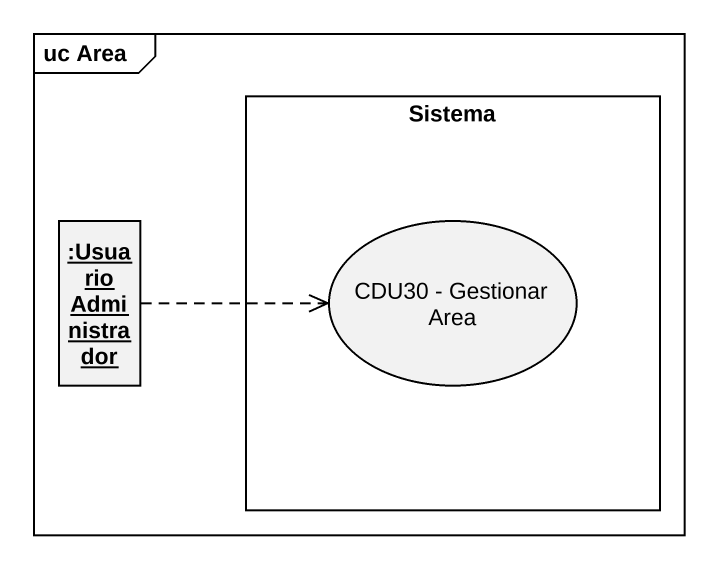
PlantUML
@startuml
mainframe uc Area
allowmixing
hide circle
hide empty members
rectangle Sistema {
  usecase "CDU30 - Gestionar Area" as CDU30_Gestionar_Area
}
object ":Usuario Administrador" as Usuario_Administrador
Usuario_Administrador .right.> CDU30_Gestionar_Area
@enduml
